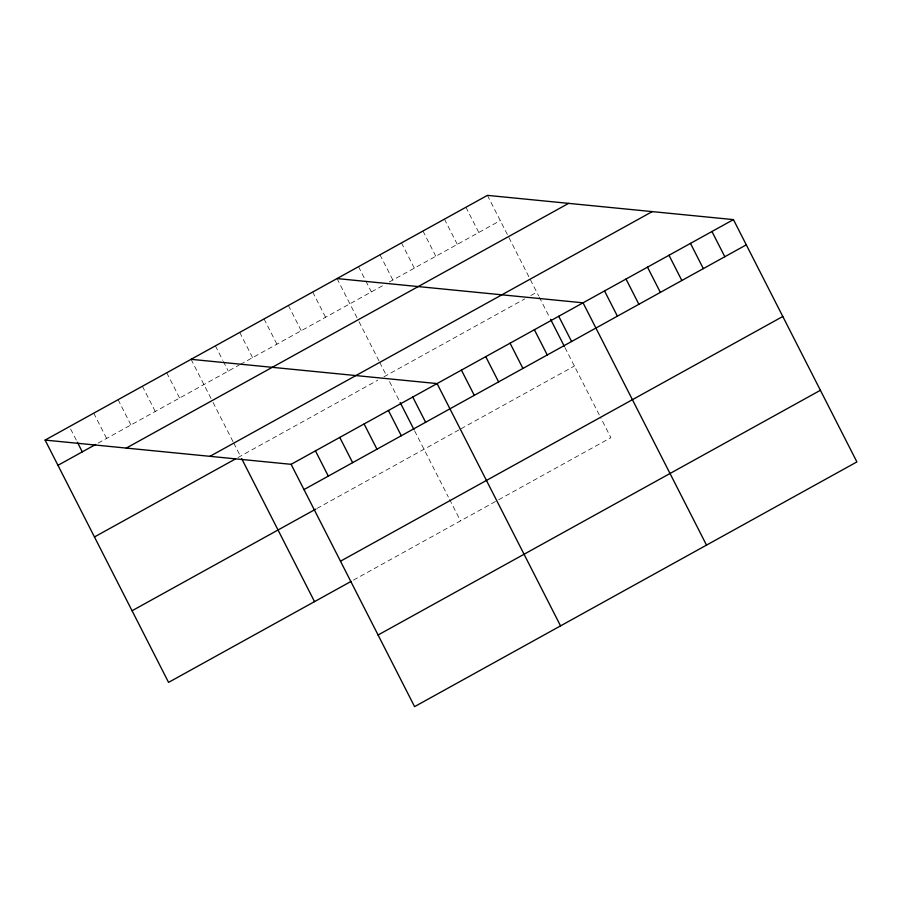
<?xml version="1.0" encoding="UTF-8"?>
<svg xmlns="http://www.w3.org/2000/svg" width="902" height="902" viewBox="0 0 902 902"><rect width="100%" height="100%" fill="white"/><g stroke="black" fill="none" stroke-linecap="round" stroke-linejoin="round"><path stroke-width="0.68" stroke-dasharray="4.51 3.38" d="M98.104 443.107L239.199 365.051M240.417 364.374L383.305 285.314M389.281 282.01L500.272 220.595M237.993 457.539L377.87 380.148M383.959 376.788L524.84 298.833M530.804 295.54L536.78 292.237M316.952 508.469L459.794 429.431M460.99 428.766L574.382 366.032M353.449 580.099L497.487 500.407M498.682 499.742L610.879 437.673L600.54 417.378M487.418 195.362L538.652 295.924M539.283 297.153L549.307 316.839M564.979 347.586L599.931 416.183M465.928 207.246L478.793 232.49M444.449 219.13L457.314 244.374M422.97 231.025L435.824 256.258M401.48 242.909L414.345 268.142M380.001 254.792L392.855 280.037M358.511 266.676L365.254 279.902M365.862 281.097L371.376 291.921M337.032 278.571L358.41 320.514M359.019 321.71L379.088 361.116M379.697 362.311L386.383 375.435M389.517 381.591L398.921 400.037M414.593 430.795L448.328 497.002M449.546 499.381L460.494 520.871M312.701 292.022L325.566 317.267M288.369 305.485L301.234 330.73M264.049 318.947L276.903 344.181M239.718 332.41L252.583 357.643M215.398 345.861L222.738 360.281M223.358 361.488L228.251 371.105M191.066 359.323L212.444 401.277M213.052 402.472L233.122 441.867M233.731 443.062L240.428 456.198M166.735 372.785L179.599 398.019M142.415 386.248L155.268 411.481M118.083 399.699L130.937 424.943M93.752 413.161L106.616 438.406M70.649 429.025L76.771 441.044"/><path stroke-width="1.35" d="M45.1 440.086L487.418 195.362L733.439 219.614L856.9 461.914L414.582 706.638L291.12 464.327L45.1 440.086L168.561 682.386L351.013 581.44M57.965 465.319L95.668 444.46M126.291 448.08L568.61 203.367M209.929 456.333L652.247 211.609M94.462 536.949L235.557 458.892M291.12 464.327L733.439 219.614M303.985 489.572L746.292 244.848M132.064 610.755L315.734 509.134M340.482 561.202L782.801 316.478M378.085 635.008L820.403 390.284M337.032 278.571L583.053 302.813L706.514 545.124M191.066 359.323L437.087 383.575L560.548 625.875M711.949 231.498L724.813 256.732M690.47 243.382L703.334 268.616M668.991 255.266L681.844 280.511M647.501 267.15L660.365 292.395M626.022 279.045L638.875 304.278M604.532 290.929L617.396 316.162M558.721 316.275L571.586 341.508M550.57 319.297L564.348 346.357M534.39 329.737L547.255 354.971M510.07 343.188L522.923 368.433M485.738 356.651L498.603 381.896M461.418 370.113L474.272 395.347M412.755 397.027L425.62 422.271M400.172 402.495L413.962 429.566M388.435 410.489L401.289 435.734M364.104 423.951L376.957 449.185M339.772 437.414L352.637 462.647M315.452 450.865L328.305 476.109M241.68 458.656L314.527 601.634M77.392 442.251L82.285 451.857"/></g></svg>
